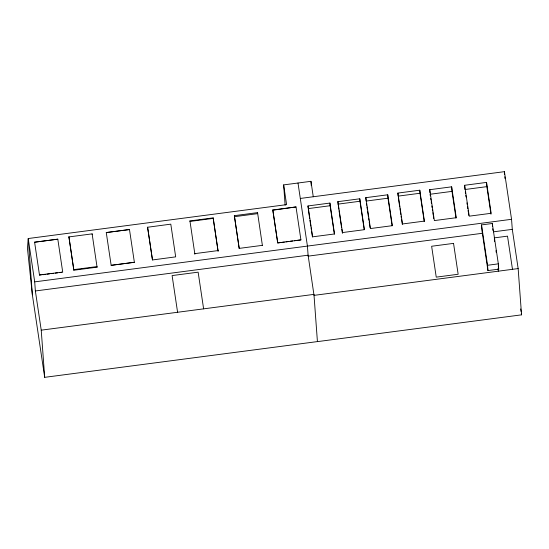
<?xml version="1.0" encoding="UTF-8"?>
<svg xmlns="http://www.w3.org/2000/svg" width="549" height="549" viewBox="0 0 549 549"><rect width="100%" height="100%" fill="white"/><g stroke="black" fill="none" stroke-linecap="round" stroke-linejoin="round"><path stroke-width="0.82" d="M504.38 174.205L504.428 171.665L300.303 198.45M285.13 205.175L283.641 184.896L310.96 181.314L313.266 196.748M397.874 193.076L419.786 190.201L424.404 221.089L402.492 223.965L397.874 193.076L398.1 196.13L420.012 193.255L419.786 190.201M365.826 197.667L387.738 194.792L392.357 225.673L370.445 228.549L365.826 197.667L366.08 201.078L387.992 198.203L387.738 194.792M213.184 218.392L189.975 221.432L189.94 220.918L213.149 217.871L218.077 251.106L213.149 217.871M280.196 242.61L277.712 242.933L272.805 209.979L296.014 206.932L300.921 239.892L294.291 240.757M68.92 236.914L92.129 233.867L97.063 267.178L73.854 270.225L68.92 236.914L73.854 270.225M272.826 210.219L296.014 206.932M337.882 201.668L359.794 198.793L364.412 229.681L342.501 232.556L337.882 201.668L338.815 209.135M429.743 189.7L451.655 186.825L456.274 217.713L434.362 220.588L429.743 189.7L429.97 192.74M464.626 185.281L486.544 182.405L491.156 213.293L469.244 216.169L464.626 185.281L464.941 189.522L486.853 186.646L486.544 182.405M239.186 248.567L234.348 215.668L257.556 212.628L262.395 245.527M308.003 205.944L329.915 203.068L334.533 233.956L312.614 236.832L308.003 205.944L308.147 207.941M106.266 232.556L129.475 229.509L134.368 262.285L111.159 265.332L106.266 232.556L129.475 229.571M147.585 227.245L170.794 224.15L175.68 256.863L152.478 259.958L147.585 227.245L152.478 259.958M57.81 239.172L34.601 242.212L57.81 239.172L62.716 272.126L39.487 274.925L41.161 274.953M234.423 216.69L257.632 213.65L257.556 212.628M338.067 204.125L359.979 201.25L359.794 198.793M308.195 208.606L330.107 205.731L329.915 203.068M451.655 186.825L451.992 191.381L430.08 194.257L430.334 195.924M277.712 242.933L300.921 239.892M218.035 250.591L194.826 253.631L194.868 254.153L189.94 220.918M73.813 269.628L97.022 266.581L97.063 267.178M281.857 242.39L284.341 242.061M286.002 241.848L288.486 241.519M290.147 241.306L292.631 240.977M262.443 245.341L239.234 248.388L234.348 215.668M42.822 274.733L45.306 274.411M46.967 274.191L49.451 273.869M51.112 273.649L53.596 273.32M55.257 273.107L57.741 272.778M59.395 272.565L61.886 272.235M317.425 341.588L44.695 377.335L41.23 330.162L35.369 290.97L34.704 281.87L511.551 219.305L504.428 171.665L504.62 174.225M481.521 224.905L492.302 223.491L498.334 263.856L498.725 269.161L487.944 270.575L481.912 230.209L481.521 224.905L487.553 265.27L487.944 270.575M35.369 290.97L308.092 255.189L314.028 295.362L518.153 268.578L512.292 229.358L511.551 219.305M482.523 233.263L308.167 256.136L307.426 246.089L297.997 183.016M493.578 231.808L512.292 229.358M494.217 237.889L507.516 236.145L512.478 269.326M487.553 265.27L498.334 263.856M41.23 330.162L313.953 294.374L317.425 341.629L521.55 314.845L518.153 268.578M520.665 308.943L521.049 311.468M521.296 313.156L521.55 314.845M486.853 186.646L490.971 214.199M492.693 228.796L492.947 230.477M494.326 239.728L494.58 241.409M495.96 250.66L496.214 252.341M498.224 265.798L498.725 269.161M497.97 268.687L498.341 271.179M465.312 192.026L465.566 193.694M465.813 195.369L466.06 197.036M466.938 202.876L467.185 204.551M467.432 206.218L467.81 208.723M468.057 210.391L468.311 212.065M468.558 213.733L468.805 215.4M451.992 191.381L455.986 218.097M430.704 198.429L430.951 200.104M431.205 201.771L431.452 203.439M431.83 205.944L432.077 207.611M432.324 209.286L432.578 210.953M432.825 212.621L433.202 215.126M433.449 216.8L433.696 218.468M420.012 193.255L424.253 221.638M398.348 197.805L399.72 206.987M399.974 208.654L400.845 214.494M401.093 216.169L401.346 217.836M401.594 219.504L402.342 224.514M387.992 198.203L392.11 225.749M366.451 203.583L366.698 205.251M366.952 206.918L367.322 209.423M367.576 211.091L368.448 216.937M368.695 218.605L368.949 220.279M369.196 221.947L370.067 227.787M359.979 201.25L364.22 229.633M339.062 210.802L341.56 227.499M341.807 229.166L342.432 233.346M330.107 205.731L334.355 234.114M308.325 209.444L309.691 218.626M309.945 220.293L310.816 226.14M311.063 227.808L311.317 229.475M311.564 231.15L312.436 236.99M283.641 184.896L286.585 204.633L28.225 238.527L27.45 248.368L32.364 294.806L44.695 377.335M272.805 209.979L277.691 242.692M203.617 308.854L198.134 272.167L172.105 275.577L177.588 312.271M34.601 242.212L39.507 275.173M34.704 281.87L28.225 238.527L32.364 294.806M504.806 176.778L504.929 178.487M492.302 223.491L492.528 226.524M310.96 181.314L311.276 185.576M134.368 262.285L111.159 265.332M92.129 233.867L92.177 234.464M453.543 243.379L431.631 246.254L436.242 277.142L458.154 274.267L453.543 243.379"/></g></svg>
